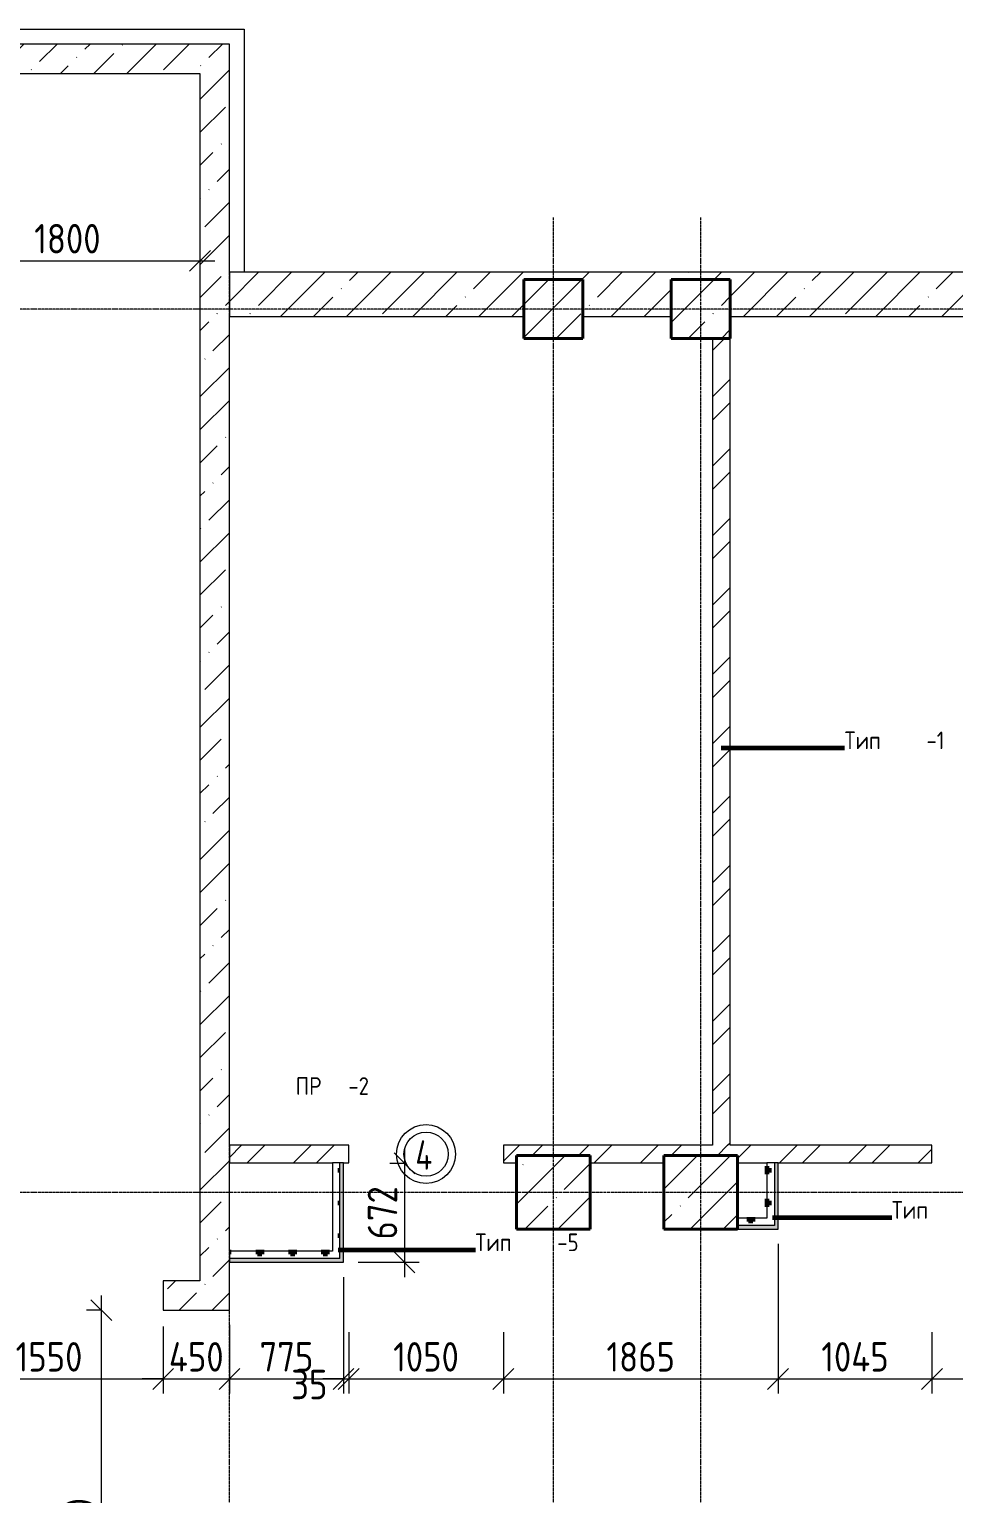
# Model space of a CAD drawing. Header units: millimetres. Extents: x -60946 to 138510, y -262288 to 24501.
# Drawn here: x 11241 to 17518, y 1358 to 11305 of the extents above; entities that cross this region are included whole.
import ezdxf

# ---------------------------------------------------------------- set-up
doc = ezdxf.new("R2010")
doc.units = ezdxf.units.MM
doc.linetypes.add('ADSK_Линия сетки', pattern=[25, 20, -2.5, 0, -2.5])
for name, color, linetype, lineweight in [('0) 1 вып перегородка', 7, 'Continuous', 60), ('2)Тип-5', 1, 'Continuous', 60), ('Марки', 7, 'Continuous', 20), ('Марки дверей', 7, 'Continuous', 20), ('Несущие колонны', 7, 'Continuous', 18), ('Оси', 7, 'Continuous', 9), ('Перекрытие', 7, 'Continuous', 18), ('Размеры', 7, 'Continuous', 9), ('Стены внутренние', 7, 'Continuous', 18), ('Стены наружные', 7, 'Continuous', 18), ('Стены штриховка', 7, 'Continuous', 9)]:
    doc.layers.add(name, color=color, linetype=linetype, lineweight=lineweight)
doc.styles.add('GOST Common_3', font='', dxfattribs={"width": 0.9, "height": 200})
doc.styles.add('GOST Common_9', font='', dxfattribs={"width": 0.9, "height": 120})
doc.styles.add('GOST Common_B', font='', dxfattribs={"width": 0.8, "height": 200})
doc.styles.get('GOST Common_3').set_extended_font_data('GOST Common')
doc.styles.get('GOST Common_9').set_extended_font_data('GOST Common')
doc.styles.get('GOST Common_B').set_extended_font_data('GOST Common', bold=True)
doc.dimstyles.new('ADSK_Основной_2_0', dxfattribs={"dimscale": 304.8, "dimtxt": 201.142999, "dimasz": 0.463911, "dimexe": 0.328084, "dimexo": 0.328084, "dimgap": 0.164042, "dimtad": 1, "dimdec": 3, "dimrnd": 0.001, "dimdsep": 46, "dimtxsty": 'GOST Common_3', "dimblk1": 'OBLIQUE', "dimblk2": 'OBLIQUE', "dimsah": 1, "dimcen": 0.09, "dimdle": 0.328084, "dimazin": 2, "dimtfac": 1, "dimtdec": 4, "dimtix": 1, "dimtmove": 0, "dimatfit": 3, "dimfxl": 1, "dimtvp": 1, "dimtolj": 1, "dimtzin": 0, "dimlwd": 20, "dimlwe": 20, "dimarcsym": 2})
doc.dimstyles.new('ADSK_Основной_2_0_1', dxfattribs={"dimscale": 304.8, "dimtxt": 201.142999, "dimasz": 0.463911, "dimexe": 0.328084, "dimexo": 0.328084, "dimgap": 0.164042, "dimtad": 1, "dimdec": 3, "dimrnd": 0.001, "dimdsep": 46, "dimtxsty": 'GOST Common_3', "dimblk1": 'OBLIQUE', "dimblk2": 'OBLIQUE', "dimsah": 1, "dimcen": 0.09, "dimdle": 0.328084, "dimazin": 2, "dimtfac": 1, "dimtdec": 4, "dimtix": 1, "dimtmove": 1, "dimatfit": 3, "dimfxl": 1, "dimtvp": 1, "dimtolj": 1, "dimtzin": 0, "dimlwd": 20, "dimlwe": 20, "dimarcsym": 2})
doc.dimstyles.new('ADSK_Основной_2_0_2', dxfattribs={"dimscale": 304.8, "dimtxt": 201.142999, "dimasz": 0.463911, "dimexe": 0.328084, "dimexo": 0.328084, "dimgap": 0.164042, "dimtad": 1, "dimdec": 3, "dimrnd": 0.001, "dimdsep": 46, "dimtxsty": 'GOST Common_3', "dimblk1": 'OBLIQUE', "dimblk2": 'OBLIQUE', "dimsah": 1, "dimcen": 0.09, "dimdle": 0.328084, "dimazin": 2, "dimtfac": 1, "dimtdec": 4, "dimtix": 1, "dimtmove": 0, "dimatfit": 3, "dimfxl": 1, "dimtvp": 1, "dimtolj": 1, "dimtzin": 0, "dimlwd": 20, "dimlwe": 20, "dimarcsym": 2})
pattern_1 = [(45, (0, 0), (84.1903, 308.6967), [396.875, -79.375, 3.353, -76.022])]
pattern_2 = [(45, (0, 0), (-224.5064, 224.5064), []), (45, (224.5, 0), (-224.5064, 224.5064), [396.875, -79.375, 3.353, -76.022])]
pattern_3 = [(45, (0, 0), (-235.7317, 235.7317), []), (45, (157.15, 0), (-235.7317, 235.7317), [])]
pattern_4 = [(0, (0, 0), (111.125, 111.125), [55.562, -166.687]), (90, (27.78, -27.78), (-111.125, 111.125), [55.562, -166.687])]

# ---------------------------------------------------------------- blocks, each defined once
blk = doc.blocks.new('ADSK_КолоннаЖБ_Прямоугольная - 500x500 мм-1807509-Кладочный план подвала')
at = {"layer": 'Несущие колонны', "lineweight": 40}
for p, q in [((-250, 250), (250, 250)), ((-250, -250), (-250, 250)), ((250, 250), (250, -250)), ((250, -250), (-250, -250))]:
    blk.add_line(p, q, dxfattribs=at)
blk = doc.blocks.new('ADSK_КолоннаЖБ_Прямоугольная - 400x400 мм-1809659-Кладочный план подвала')
at = {"layer": 'Несущие колонны', "lineweight": 40}
for p, q in [((-200, 200), (200, 200)), ((-200, -200), (-200, 200)), ((200, 200), (200, -200)), ((200, -200), (-200, -200))]:
    blk.add_line(p, q, dxfattribs=at)
blk = doc.blocks.new('М_двери1 - Марка экземпляра 2-3719212-Кладочный план подвала')
at = {"layer": 'Марки дверей'}
for radius in [2, 1.5]:
    blk.add_circle((0, 0), radius, dxfattribs=at)
blk = doc.blocks.new('_Oblique')
at = {"color": 0, "linetype": 'ByBlock', "lineweight": -2}
blk.add_line((-0.5, -0.5), (0.5, 0.5), dxfattribs=at)
blk = doc.blocks.new('DIMBLOCK317-Кладочный план подвала')
at = {"layer": 'Defpoints', "color": 0, "transparency": 16777216}
for p in [(10600, 2595), (12150, 2595), (12150, 2137.8)]:
    blk.add_point(p, dxfattribs=at)
at = {"layer": 'Размеры', "color": 0, "lineweight": 20, "transparency": 16777216}
for p, q in [((10600, 2495), (10600, 2037.8)), ((12150, 2495), (12150, 2037.8)), ((10500, 2137.8), (12250, 2137.8))]:
    blk.add_line(p, q, dxfattribs=at)
at = {"layer": 'Размеры', "color": 0, "lineweight": 20, "transparency": 16777216, "xscale": 141.4, "yscale": 141.4, "zscale": 141.4, "rotation": 180}
blk.add_blockref('_Oblique', (10600, 2137.8), dxfattribs=at)
at = {"layer": 'Размеры', "color": 0, "lineweight": 20, "transparency": 16777216, "xscale": 141.4, "yscale": 141.4, "zscale": 141.4}
blk.add_blockref('_Oblique', (12150, 2137.8), dxfattribs=at)
at = {"layer": 'Размеры', "color": 0, "lineweight": 9, "transparency": 16777216, "insert": (11375, 2287.8), "char_height": 200, "width": 560.473, "attachment_point": 5, "style": 'GOST Common_3'}
blk.add_mtext('\\A1;1550', dxfattribs=at)
blk = doc.blocks.new('DIMBLOCK318-Кладочный план подвала')
at = {"layer": 'Defpoints', "color": 0, "transparency": 16777216}
for p in [(12150, 2595), (12600, 2605), (12600, 2137.8)]:
    blk.add_point(p, dxfattribs=at)
at = {"layer": 'Размеры', "color": 0, "lineweight": 20, "transparency": 16777216}
for p, q in [((12150, 2495), (12150, 2037.8)), ((12600, 2505), (12600, 2037.8)), ((12150, 2137.8), (12008.6, 2137.8)), ((12150, 2137.8), (12600, 2137.8)), ((12600, 2137.8), (12741.4, 2137.8))]:
    blk.add_line(p, q, dxfattribs=at)
at = {"layer": 'Размеры', "color": 0, "lineweight": 20, "transparency": 16777216, "xscale": 141.4, "yscale": 141.4, "zscale": 141.4}
blk.add_blockref('_Oblique', (12150, 2137.8), dxfattribs=at)
at = {"layer": 'Размеры', "color": 0, "lineweight": 20, "transparency": 16777216, "xscale": 141.4, "yscale": 141.4, "zscale": 141.4, "rotation": 180}
blk.add_blockref('_Oblique', (12600, 2137.8), dxfattribs=at)
at = {"layer": 'Размеры', "color": 0, "lineweight": 9, "transparency": 16777216, "insert": (12375, 2287.8), "char_height": 200, "width": 474.561, "attachment_point": 5, "style": 'GOST Common_3'}
blk.add_mtext('\\A1;450', dxfattribs=at)
blk = doc.blocks.new('DIMBLOCK319-Кладочный план подвала')
at = {"layer": 'Defpoints', "color": 0, "transparency": 16777216}
for p in [(13375, 2930), (12600, 2605), (13375, 2137.8)]:
    blk.add_point(p, dxfattribs=at)
at = {"layer": 'Размеры', "color": 0, "lineweight": 20, "transparency": 16777216}
for p, q in [((13375, 2830), (13375, 2037.8)), ((12600, 2505), (12600, 2037.8)), ((12500, 2137.8), (13475, 2137.8))]:
    blk.add_line(p, q, dxfattribs=at)
at = {"layer": 'Размеры', "color": 0, "lineweight": 20, "transparency": 16777216, "xscale": 141.4, "yscale": 141.4, "zscale": 141.4, "rotation": 180}
blk.add_blockref('_Oblique', (12600, 2137.8), dxfattribs=at)
at = {"layer": 'Размеры', "color": 0, "lineweight": 20, "transparency": 16777216, "xscale": 141.4, "yscale": 141.4, "zscale": 141.4}
blk.add_blockref('_Oblique', (13375, 2137.8), dxfattribs=at)
at = {"layer": 'Размеры', "color": 0, "lineweight": 9, "transparency": 16777216, "insert": (12987.5, 2287.8), "char_height": 200, "width": 454.106, "attachment_point": 5, "style": 'GOST Common_3'}
blk.add_mtext('\\A1;775', dxfattribs=at)
blk = doc.blocks.new('DIMBLOCK320-Кладочный план подвала')
at = {"layer": 'Defpoints', "color": 0, "transparency": 16777216}
for p in [(13375, 2930), (13410, 2555), (13410, 2137.8)]:
    blk.add_point(p, dxfattribs=at)
at = {"layer": 'Размеры', "color": 0, "lineweight": 20, "transparency": 16777216}
for p, q in [((13375, 2830), (13375, 2037.8)), ((13410, 2455), (13410, 2037.8)), ((13375, 2137.8), (13233.6, 2137.8)), ((13375, 2137.8), (13410, 2137.8)), ((13410, 2137.8), (13551.4, 2137.8))]:
    blk.add_line(p, q, dxfattribs=at)
at = {"layer": 'Размеры', "color": 0, "lineweight": 20, "transparency": 16777216, "xscale": 141.4, "yscale": 141.4, "zscale": 141.4}
blk.add_blockref('_Oblique', (13375, 2137.8), dxfattribs=at)
at = {"layer": 'Размеры', "color": 0, "lineweight": 20, "transparency": 16777216, "xscale": 141.4, "yscale": 141.4, "zscale": 141.4, "rotation": 180}
blk.add_blockref('_Oblique', (13410, 2137.8), dxfattribs=at)
at = {"layer": 'Размеры', "color": 0, "lineweight": 9, "transparency": 16777216, "insert": (13019.7, 2199.6), "char_height": 200, "width": 302.737, "attachment_point": 1, "line_spacing_factor": 1.022761, "style": 'GOST Common_3'}
blk.add_mtext('\\A1;35', dxfattribs=at)
blk = doc.blocks.new('DIMBLOCK321-Кладочный план подвала')
at = {"layer": 'Defpoints', "color": 0, "transparency": 16777216}
for p in [(13410, 2555), (14460, 2555), (14460, 2137.8)]:
    blk.add_point(p, dxfattribs=at)
at = {"layer": 'Размеры', "color": 0, "lineweight": 20, "transparency": 16777216}
for p, q in [((13410, 2455), (13410, 2037.8)), ((14460, 2455), (14460, 2037.8)), ((13310, 2137.8), (14560, 2137.8))]:
    blk.add_line(p, q, dxfattribs=at)
at = {"layer": 'Размеры', "color": 0, "lineweight": 20, "transparency": 16777216, "xscale": 141.4, "yscale": 141.4, "zscale": 141.4, "rotation": 180}
blk.add_blockref('_Oblique', (13410, 2137.8), dxfattribs=at)
at = {"layer": 'Размеры', "color": 0, "lineweight": 20, "transparency": 16777216, "xscale": 141.4, "yscale": 141.4, "zscale": 141.4}
blk.add_blockref('_Oblique', (14460, 2137.8), dxfattribs=at)
at = {"layer": 'Размеры', "color": 0, "lineweight": 9, "transparency": 16777216, "insert": (13935, 2287.8), "char_height": 200, "width": 560.473, "attachment_point": 5, "style": 'GOST Common_3'}
blk.add_mtext('\\A1;1050', dxfattribs=at)
blk = doc.blocks.new('DIMBLOCK322-Кладочный план подвала')
at = {"layer": 'Defpoints', "color": 0, "transparency": 16777216}
for p in [(16325, 3155), (14460, 2555), (16325, 2137.8)]:
    blk.add_point(p, dxfattribs=at)
at = {"layer": 'Размеры', "color": 0, "lineweight": 20, "transparency": 16777216}
for p, q in [((16325, 3055), (16325, 2037.8)), ((14460, 2455), (14460, 2037.8)), ((14360, 2137.8), (16425, 2137.8))]:
    blk.add_line(p, q, dxfattribs=at)
at = {"layer": 'Размеры', "color": 0, "lineweight": 20, "transparency": 16777216, "xscale": 141.4, "yscale": 141.4, "zscale": 141.4, "rotation": 180}
blk.add_blockref('_Oblique', (14460, 2137.8), dxfattribs=at)
at = {"layer": 'Размеры', "color": 0, "lineweight": 20, "transparency": 16777216, "xscale": 141.4, "yscale": 141.4, "zscale": 141.4}
blk.add_blockref('_Oblique', (16325, 2137.8), dxfattribs=at)
at = {"layer": 'Размеры', "color": 0, "lineweight": 9, "transparency": 16777216, "insert": (15392.5, 2287.8), "char_height": 200, "width": 560.473, "attachment_point": 5, "style": 'GOST Common_3'}
blk.add_mtext('\\A1;1865', dxfattribs=at)
blk = doc.blocks.new('DIMBLOCK323-Кладочный план подвала')
at = {"layer": 'Defpoints', "color": 0, "transparency": 16777216}
for p in [(16325, 3155), (17370, 2555), (17370, 2137.8)]:
    blk.add_point(p, dxfattribs=at)
at = {"layer": 'Размеры', "color": 0, "lineweight": 20, "transparency": 16777216}
for p, q in [((16325, 3055), (16325, 2037.8)), ((17370, 2455), (17370, 2037.8)), ((16225, 2137.8), (17470, 2137.8))]:
    blk.add_line(p, q, dxfattribs=at)
at = {"layer": 'Размеры', "color": 0, "lineweight": 20, "transparency": 16777216, "xscale": 141.4, "yscale": 141.4, "zscale": 141.4, "rotation": 180}
blk.add_blockref('_Oblique', (16325, 2137.8), dxfattribs=at)
at = {"layer": 'Размеры', "color": 0, "lineweight": 20, "transparency": 16777216, "xscale": 141.4, "yscale": 141.4, "zscale": 141.4}
blk.add_blockref('_Oblique', (17370, 2137.8), dxfattribs=at)
at = {"layer": 'Размеры', "color": 0, "lineweight": 9, "transparency": 16777216, "insert": (16847.5, 2287.8), "char_height": 200, "width": 580.928, "attachment_point": 5, "style": 'GOST Common_3'}
blk.add_mtext('\\A1;1045', dxfattribs=at)
blk = doc.blocks.new('DIMBLOCK324-Кладочный план подвала')
at = {"layer": 'Defpoints', "color": 0, "transparency": 16777216}
for p in [(17370, 2555), (18420, 2555), (18420, 2137.8)]:
    blk.add_point(p, dxfattribs=at)
at = {"layer": 'Размеры', "color": 0, "lineweight": 20, "transparency": 16777216}
for p, q in [((17370, 2455), (17370, 2037.8)), ((18420, 2455), (18420, 2037.8)), ((17270, 2137.8), (18520, 2137.8))]:
    blk.add_line(p, q, dxfattribs=at)
at = {"layer": 'Размеры', "color": 0, "lineweight": 20, "transparency": 16777216, "xscale": 141.4, "yscale": 141.4, "zscale": 141.4, "rotation": 180}
blk.add_blockref('_Oblique', (17370, 2137.8), dxfattribs=at)
at = {"layer": 'Размеры', "color": 0, "lineweight": 20, "transparency": 16777216, "xscale": 141.4, "yscale": 141.4, "zscale": 141.4}
blk.add_blockref('_Oblique', (18420, 2137.8), dxfattribs=at)
at = {"layer": 'Размеры', "color": 0, "lineweight": 9, "transparency": 16777216, "insert": (17895, 2287.8), "char_height": 200, "width": 560.473, "attachment_point": 5, "style": 'GOST Common_3'}
blk.add_mtext('\\A1;1050', dxfattribs=at)
blk = doc.blocks.new('DIMBLOCK341-Кладочный план подвала')
at = {"layer": 'Defpoints', "color": 0, "transparency": 16777216}
for p in [(12400, 9832.6), (12400, 9732.6), (10600, 9505)]:
    blk.add_point(p, dxfattribs=at)
at = {"layer": 'Размеры', "color": 0, "lineweight": 20, "transparency": 16777216}
for p, q in [((10600, 9605), (10600, 9832.6)), ((10500, 9732.6), (12500, 9732.6)), ((12400, 9732.6), (12400, 9632.6))]:
    blk.add_line(p, q, dxfattribs=at)
at = {"layer": 'Размеры', "color": 0, "lineweight": 20, "transparency": 16777216, "xscale": 141.4, "yscale": 141.4, "zscale": 141.4, "rotation": 180}
blk.add_blockref('_Oblique', (10600, 9732.6), dxfattribs=at)
at = {"layer": 'Размеры', "color": 0, "lineweight": 20, "transparency": 16777216, "xscale": 141.4, "yscale": 141.4, "zscale": 141.4}
blk.add_blockref('_Oblique', (12400, 9732.6), dxfattribs=at)
at = {"layer": 'Размеры', "color": 0, "lineweight": 9, "transparency": 16777216, "insert": (11500, 9882.6), "char_height": 200, "width": 560.473, "attachment_point": 5, "style": 'GOST Common_3'}
blk.add_mtext('\\A1;1800', dxfattribs=at)
blk = doc.blocks.new('DIMBLOCK360-Кладочный план подвала')
at = {"layer": 'Defpoints', "color": 0, "transparency": 16777216}
for p in [(11830, 2605), (11245, -425), (11730, -425)]:
    blk.add_point(p, dxfattribs=at)
at = {"layer": 'Размеры', "color": 0, "lineweight": 20, "transparency": 16777216}
for p, q in [((11730, 2705), (11730, -525)), ((11730, 2605), (11630, 2605)), ((11345, -425), (11830, -425))]:
    blk.add_line(p, q, dxfattribs=at)
at = {"layer": 'Размеры', "color": 0, "lineweight": 20, "transparency": 16777216, "xscale": 141.4, "yscale": 141.4, "zscale": 141.4}
for p, rotation in [((11730, 2605), 90), ((11730, -425), 270)]:
    blk.add_blockref('_Oblique', p, dxfattribs=dict(at, rotation=rotation))
at = {"layer": 'Размеры', "color": 0, "lineweight": 9, "transparency": 16777216, "insert": (11580, 1090), "char_height": 200, "width": 605.475, "attachment_point": 5, "rotation": 90, "style": 'GOST Common_3'}
blk.add_mtext('\\A1;3030', dxfattribs=at)
blk = doc.blocks.new('DIMBLOCK519-Кладочный план подвала')
at = {"layer": 'Defpoints', "color": 0, "transparency": 16777216}
for p in [(13889.3, 3602), (13375, 2930), (13789.3, 2930)]:
    blk.add_point(p, dxfattribs=at)
at = {"layer": 'Размеры', "color": 0, "lineweight": 20, "transparency": 16777216}
for p, q in [((13789.3, 3702), (13789.3, 2830)), ((13789.3, 3602), (13689.3, 3602)), ((13475, 2930), (13889.3, 2930))]:
    blk.add_line(p, q, dxfattribs=at)
at = {"layer": 'Размеры', "color": 0, "lineweight": 20, "transparency": 16777216, "xscale": 141.4, "yscale": 141.4, "zscale": 141.4}
for p, rotation in [((13789.3, 3602), 90), ((13789.3, 2930), 270)]:
    blk.add_blockref('_Oblique', p, dxfattribs=dict(at, rotation=rotation))
at = {"layer": 'Размеры', "color": 0, "lineweight": 9, "transparency": 16777216, "insert": (13639.3, 3266), "char_height": 200, "width": 454.106, "attachment_point": 5, "rotation": 90, "style": 'GOST Common_3'}
blk.add_mtext('\\A1;672', dxfattribs=at)

msp = doc.modelspace()

# ---------------------------------------------------------------- hatches: boundary and pattern name
at = {"layer": '2)Тип-5', "true_color": 0xd50000}
h = msp.add_hatch(dxfattribs=at)
h.set_pattern_fill('FP_4', color=12, style=0, pattern_type=2)
h.set_pattern_definition(pattern_4)
h.paths.add_polyline_path([(13350, 3004.969), (13350, 3604.969), (13300, 3604.969), (13300, 3004.969)])
for points in [[(13375, 2954.969), (13375, 3604.969), (13350, 3604.969), (13350, 2954.969)], [(16325, 3179.969), (16325, 3604.969), (16300, 3604.969), (16300, 3179.969)], [(16050, 3154.969), (16325, 3154.969), (16325, 3179.969), (16050, 3179.969)], [(12600, 2929.969), (13375, 2929.969), (13375, 2954.969), (12600, 2954.969)]]:
    msp.add_hatch(color=12, dxfattribs=at).paths.add_polyline_path(points)
h = msp.add_hatch(dxfattribs=at)
h.set_pattern_fill('FP_4', color=12, style=0, pattern_type=2)
h.set_pattern_definition(pattern_4)
h.paths.add_polyline_path([(16300, 3229.969), (16300, 3604.969), (16250, 3604.969), (16250, 3229.969)])
h = msp.add_hatch(dxfattribs=at)
h.set_pattern_fill('FP_4', color=12, style=0, pattern_type=2)
h.set_pattern_definition(pattern_4)
h.paths.add_polyline_path([(16050, 3179.969), (16300, 3179.969), (16300, 3229.969), (16050, 3229.969)])
h = msp.add_hatch(dxfattribs=at)
h.set_pattern_fill('FP_4', color=12, style=0, pattern_type=2)
h.set_pattern_definition(pattern_4)
h.paths.add_polyline_path([(12600, 2954.969), (13350, 2954.969), (13350, 3004.969), (12600, 3004.969)])
at = {"layer": 'Несущие колонны', "lineweight": 9}
h = msp.add_hatch(dxfattribs=at)
h.set_pattern_fill('FP_3', color=256, style=0, pattern_type=2)
h.set_pattern_definition(pattern_2)
h.paths.add_polyline_path([(15000, 9204.969), (15000, 9604.969), (14600, 9604.969), (14600, 9204.969), (14734.5688, 9204.969)])
h = msp.add_hatch(dxfattribs=at)
h.set_pattern_fill('FP_3', color=256, style=0, pattern_type=2)
h.set_pattern_definition(pattern_2)
h.paths.add_polyline_path([(16000, 9204.969), (16000, 9604.969), (15600, 9604.969), (15600, 9204.969)])
h = msp.add_hatch(dxfattribs=at)
h.set_pattern_fill('FP_3', color=256, style=0, pattern_type=2)
h.set_pattern_definition(pattern_2)
h.paths.add_polyline_path([(15050, 3154.969), (15050, 3654.969), (14550, 3654.969), (14550, 3154.969), (14734.5688, 3154.969)])
h = msp.add_hatch(dxfattribs=at)
h.set_pattern_fill('FP_3', color=256, style=0, pattern_type=2)
h.set_pattern_definition(pattern_2)
h.paths.add_polyline_path([(15550, 3154.969), (16050, 3154.969), (16050, 3654.969), (15550, 3654.969), (15550, 3604.969)])
at = {"layer": 'Стены внутренние', "lineweight": 9}
h = msp.add_hatch(dxfattribs=at)
h.set_pattern_fill('FP_3', color=256, style=0, pattern_type=2)
h.set_pattern_definition(pattern_2)
h.paths.add_polyline_path([(41913.8613, 9354.969), (42000, 9354.969), (42000, 9654.969), (12600, 9654.969), (12600, 9354.969), (14600, 9354.969), (14600, 9604.969), (15000, 9604.969), (15000, 9354.969), (15600, 9354.969), (15600, 9604.969), (16000, 9604.969), (16000, 9354.969), (21600, 9354.969), (21600, 9604.969), (22000, 9604.969), (22000, 9354.969), (27600, 9354.969), (27600, 9604.969), (28000, 9604.969), (28000, 9354.969), (39600, 9354.969), (39600, 9604.969), (40000, 9604.969), (40000, 9354.969), (41900, 9354.969)])
h = msp.add_hatch(dxfattribs=at)
h.set_pattern_fill('FP_2', color=256, style=0, pattern_type=2)
h.set_pattern_definition(pattern_3)
h.paths.add_polyline_path([(16000, 3724.969), (16000, 9204.969), (15880, 9204.969), (15880, 3724.969)])
h = msp.add_hatch(dxfattribs=at)
h.set_pattern_fill('FP_2', color=256, style=0, pattern_type=2)
h.set_pattern_definition(pattern_3)
h.paths.add_polyline_path([(41913.8613, 3604.969), (42000, 3604.969), (42000, 3724.969), (41100, 3724.969), (41100, 3604.969)])
h.paths.add_polyline_path([(39195.932, 3604.969), (39550, 3604.969), (39550, 3654.969), (40050, 3654.969), (40050, 3604.969), (40200, 3604.969), (40200, 3724.969), (39085, 3724.969), (39085, 3604.969)])
h.paths.add_polyline_path([(37885, 3604.969), (37885, 3724.969), (30495, 3724.969), (30495, 3604.969), (33550, 3604.969), (33550, 3654.969), (34050, 3654.969), (34050, 3604.969), (36478.0028, 3604.969)])
h.paths.add_polyline_path([(29295, 3604.969), (29295, 3724.969), (25015, 3724.969), (25015, 3604.969), (28325, 3604.969)])
h.paths.add_polyline_path([(23815, 3604.969), (23815, 3724.969), (21040, 3724.969), (21040, 3604.969), (21550, 3604.969), (21550, 3654.969), (22050, 3654.969), (22050, 3604.969), (22888.3565, 3604.969)])
h.paths.add_polyline_path([(19990, 3604.969), (19990, 3724.969), (18420, 3724.969), (18420, 3604.969)])
h.paths.add_polyline_path([(17370, 3604.969), (17370, 3724.969), (14460, 3724.969), (14460, 3604.969), (14550, 3604.969), (14550, 3654.969), (15050, 3654.969), (15050, 3604.969), (15550, 3604.969), (15550, 3654.969), (16050, 3654.969), (16050, 3604.969), (16325, 3604.969)])
h.paths.add_polyline_path([(13375, 3604.969), (13410, 3604.969), (13410, 3724.969), (12600, 3724.969), (12600, 3604.969), (13350, 3604.969)])
at = {"layer": 'Стены наружные', "lineweight": 9}
h = msp.add_hatch(dxfattribs=at)
h.set_pattern_fill('FP_1', color=256, style=0, pattern_type=2)
h.set_pattern_definition(pattern_1)
h.paths.add_polyline_path([(12400, 11004.969), (12600, 11004.969), (12600, 11204.969), (8800, 11204.969), (8800, 11004.969), (9298.7103, 11004.969)])
h = msp.add_hatch(dxfattribs=at)
h.set_pattern_fill('FP_1', color=256, style=0, pattern_type=2)
h.set_pattern_definition(pattern_1)
h.paths.add_polyline_path([(12600, 2804.969), (12600, 11004.969), (12400, 11004.969), (12400, 2804.969)])
h = msp.add_hatch(dxfattribs=at)
h.set_pattern_fill('FP_1', color=256, style=0, pattern_type=2)
h.set_pattern_definition(pattern_1)
h.paths.add_polyline_path([(12600, 2604.969), (12600, 2804.969), (12150, 2804.969), (12150, 2604.969)])
h.paths.add_polyline_path([(10600, 2604.969), (10600, 2804.969), (9000, 2804.969), (9000, 2604.969), (9298.7103, 2604.969)])

# ---------------------------------------------------------------- linework, layer by layer
at = {"layer": '0) 1 вып перегородка'}
for p, q in [((15940, 6424.2535), (16777.1574, 6424.2535)), ((16287.5, 3234.8987), (17098.1574, 3234.8987)), ((13337.5, 3014.7415), (14270.352, 3014.7415))]:
    msp.add_line(p, q, dxfattribs=at)
at = {"layer": 'Несущие колонны', "lineweight": 9}
for p, q in [((14600, 9354.969), (14600, 9204.969)), ((15000, 9204.969), (15000, 9354.969)), ((15600, 9354.969), (15600, 9204.969)), ((16000, 9204.969), (16000, 9354.969)), ((14600, 9204.969), (15000, 9204.969)), ((15600, 9204.969), (16000, 9204.969)), ((15050, 3654.969), (14550, 3654.969)), ((14550, 3654.969), (14550, 3604.969)), ((14550, 3604.969), (14550, 3154.969)), ((15050, 3604.969), (15050, 3654.969)), ((15050, 3154.969), (15050, 3604.969)), ((16050, 3654.969), (15550, 3654.969)), ((15550, 3654.969), (15550, 3604.969)), ((15550, 3604.969), (15550, 3154.969)), ((16050, 3604.969), (16050, 3654.969)), ((16050, 3154.969), (16050, 3604.969)), ((14550, 3154.969), (15050, 3154.969)), ((15550, 3154.969), (16050, 3154.969))]:
    msp.add_line(p, q, dxfattribs=at)
at = {"layer": 'Оси', "linetype": 'ADSK_Линия сетки', "lineweight": 5}
for p, q in [((12600, -10973.8823), (12600, 10027.4451)), ((14800, -10973.8823), (14800, 10027.4451)), ((15800, -10973.8823), (15800, 10027.4451)), ((62221.372, 9404.969), (-25240.0967, 9404.969)), ((62221.372, 3404.969), (-25240.0967, 3404.969))]:
    msp.add_line(p, q, dxfattribs=at)
at = {"layer": 'Перекрытие'}
for p, q in [((8700, 11304.969), (12700, 11304.969)), ((12700, 11304.969), (12700, 9654.969)), ((12600, 9354.969), (14600, 9354.969)), ((15000, 9354.969), (15600, 9354.969)), ((16000, 9354.969), (21600, 9354.969))]:
    msp.add_line(p, q, dxfattribs=at)
at = {"layer": 'Стены внутренние', "lineweight": 5}
for p, q in [((42000, 9654.969), (12600, 9654.969)), ((12600, 9354.969), (14600, 9354.969)), ((15000, 9354.969), (15600, 9354.969)), ((16000, 9354.969), (21600, 9354.969)), ((15880, 9204.969), (15880, 3724.969)), ((16000, 9204.969), (15880, 9204.969)), ((16000, 3724.969), (16000, 9204.969)), ((13410, 3724.969), (12600, 3724.969)), ((13410, 3604.969), (13410, 3724.969)), ((15880, 3724.969), (14460, 3724.969)), ((14460, 3724.969), (14460, 3604.969)), ((17370, 3724.969), (16000, 3724.969)), ((17370, 3604.969), (17370, 3724.969)), ((12600, 3604.969), (13300, 3604.969)), ((13300, 3604.969), (13300, 3004.969)), ((13375, 3604.969), (13410, 3604.969)), ((13375, 2929.969), (13375, 3604.969)), ((14460, 3604.969), (14550, 3604.969)), ((14550, 3604.969), (14550, 3654.969)), ((14550, 3654.969), (15050, 3654.969)), ((15050, 3654.969), (15050, 3604.969)), ((15050, 3604.969), (15550, 3604.969)), ((15550, 3604.969), (15550, 3654.969)), ((15550, 3654.969), (16050, 3654.969)), ((16050, 3654.969), (16050, 3604.969)), ((16050, 3604.969), (16250, 3604.969)), ((16250, 3604.969), (16250, 3229.969)), ((16325, 3604.969), (17370, 3604.969)), ((16325, 3154.969), (16325, 3604.969)), ((16250, 3229.969), (16050, 3229.969)), ((16050, 3229.969), (16050, 3154.969)), ((16050, 3154.969), (16325, 3154.969)), ((13300, 3004.969), (12600, 3004.969)), ((12600, 2929.969), (13375, 2929.969))]:
    msp.add_line(p, q, dxfattribs=at)
at = {"layer": 'Стены наружные', "lineweight": 9}
for p, q in [((12600, 11204.969), (8800, 11204.969)), ((12600, 9654.969), (12600, 11204.969)), ((9000, 11004.969), (12400, 11004.969)), ((12400, 11004.969), (12400, 2804.969)), ((12600, 3724.969), (12600, 9354.969)), ((12600, 3004.969), (12600, 3604.969)), ((12600, 2604.969), (12600, 2929.969)), ((12400, 2804.969), (12150, 2804.969)), ((12150, 2804.969), (12150, 2604.969)), ((12150, 2604.969), (12600, 2604.969))]:
    msp.add_line(p, q, dxfattribs=at)
at = {"layer": 'Стены штриховка', "lineweight": 9}
for p, q in [((12600, 9654.969), (12600, 9354.969)), ((12600, 3724.969), (12600, 3604.969)), ((13375, 3604.969), (13300, 3604.969)), ((13350, 2954.969), (13350, 3604.969)), ((16325, 3604.969), (16250, 3604.969)), ((16300, 3604.969), (16300, 3179.969)), ((16300, 3179.969), (16050, 3179.969)), ((12600, 3004.969), (12600, 2929.969)), ((13350, 2954.969), (12600, 2954.969))]:
    msp.add_line(p, q, dxfattribs=at)

# ---------------------------------------------------------------- block references
at = {"layer": 'Марки дверей', "xscale": 99.99999999999993, "yscale": 99.99999999999993, "zscale": 99.99999999999993}
msp.add_blockref('М_двери1 - Марка экземпляра 2-3719212-Кладочный план подвала', (13935, 3664.969), dxfattribs=at)
at = {"layer": 'Несущие колонны', "lineweight": 40, "rotation": 89.9999999999999}
for name, p in [('ADSK_КолоннаЖБ_Прямоугольная - 400x400 мм-1809659-Кладочный план подвала', (14800, 9404.969)), ('ADSK_КолоннаЖБ_Прямоугольная - 400x400 мм-1809659-Кладочный план подвала', (15800, 9404.969)), ('ADSK_КолоннаЖБ_Прямоугольная - 500x500 мм-1807509-Кладочный план подвала', (14800, 3404.969)), ('ADSK_КолоннаЖБ_Прямоугольная - 500x500 мм-1807509-Кладочный план подвала', (15800, 3404.969))]:
    msp.add_blockref(name, p, dxfattribs=at)

# ---------------------------------------------------------------- texts
at = {"layer": '0) 1 вып перегородка', "color": 116, "lineweight": 9, "true_color": 0x008040, "char_height": 120, "attachment_point": 1, "style": 'GOST Common_9'}
for s, insert, width in [('Тип', (16777.1574, 6535.1806), 673.4175), ('-1', (17332.7824, 6535.1806), 368.77625), ('Тип', (17098.1574, 3345.8258), 673.4175), ('Тип', (14270.352, 3125.6686), 673.4175), ('-5', (14825.977, 3125.6686), 432.91125)]:
    msp.add_mtext(s, dxfattribs=dict(at, insert=insert, width=width))
at = {"layer": 'Марки', "lineweight": 9, "char_height": 120, "attachment_point": 1, "style": 'GOST Common_9'}
for s, insert, width in [('ПР', (13050.1, 4187.3961), 432.91125), ('-2', (13407.2875, 4187.3961), 389.620125)]:
    msp.add_mtext(s, dxfattribs=dict(at, insert=insert, width=width))
at = {"layer": 'Марки дверей', "lineweight": 5, "insert": (13862.9426, 3758.6279), "char_height": 200, "width": 166.751, "attachment_point": 1, "style": 'GOST Common_B'}
msp.add_mtext('\\fGOST Common|b1|i0|c204|p34|;\\W.8;4', dxfattribs=at)

# ---------------------------------------------------------------- dimensions: what is measured, and where the dimension line sits
at = {"layer": 'Размеры', "lineweight": 9}
for base, p1, p2, dimstyle, override, picture, middle in [((12400, 9732.6189), (10600, 9504.969), (12400, 9832.6038), 'ADSK_Основной_2_0_2', {"dimpost": '<>', "dimfxl": 1829.574974}, 'DIMBLOCK341-Кладочный план подвала', (11500, 9882.6189)), ((16325, 2137.8165), (14460, 2554.969), (16325, 3154.969), 'ADSK_Основной_2_0_2', {"dimpost": '<>', "dimfxl": 1959.138841}, 'DIMBLOCK322-Кладочный план подвала', (15392.5, 2287.8165)), ((17370, 2137.8165), (16325, 3154.969), (17370, 2554.969), 'ADSK_Основной_2_0_2', {"dimpost": '<>', "dimfxl": 1205}, 'DIMBLOCK323-Кладочный план подвала', (16847.5, 2287.8165)), ((13375, 2137.8165), (12600, 2604.969), (13375, 2929.969), 'ADSK_Основной_2_0', {"dimpost": '<>', "dimfxl": 840.386816}, 'DIMBLOCK319-Кладочный план подвала', (12987.5, 2287.8165)), ((12150, 2137.8165), (10600, 2594.969), (12150, 2594.969), 'ADSK_Основной_2_0', {"dimpost": '<>', "dimfxl": 1550}, 'DIMBLOCK317-Кладочный план подвала', (11375, 2287.8165)), ((12600, 2137.8165), (12150, 2594.969), (12600, 2604.969), 'ADSK_Основной_2_0', {"dimpost": '<>', "dimfxl": 450.111097}, 'DIMBLOCK318-Кладочный план подвала', (12375, 2287.8165)), ((14460, 2137.8165), (13410, 2554.969), (14460, 2554.969), 'ADSK_Основной_2_0', {"dimpost": '<>', "dimfxl": 1050}, 'DIMBLOCK321-Кладочный план подвала', (13935, 2287.8165)), ((18420, 2137.8165), (17370, 2554.969), (18420, 2554.969), 'ADSK_Основной_2_0_2', {"dimpost": '<>', "dimfxl": 1050}, 'DIMBLOCK324-Кладочный план подвала', (17895, 2287.8165))]:
    dim = msp.add_linear_dim(base=base, p1=p1, p2=p2, dimstyle=dimstyle, override=override, dxfattribs=at)
    dim.commit()
    dim.dimension.update_dxf_attribs({"geometry": picture, "text_midpoint": middle})
for base, p1, p2, override, picture, middle in [((13789.3329, 2929.969), (13889.3178, 3601.969), (13375, 2929.969), {"dimpost": '<>', "dimfxl": 846.230956}, 'DIMBLOCK519-Кладочный план подвала', (13639.3329, 3265.969)), ((11730.0217, -425.031), (11830.0066, 2604.969), (11245, -425.031), {"dimpost": '<>', "dimfxl": 3085.957346}, 'DIMBLOCK360-Кладочный план подвала', (11580.0217, 1089.969))]:
    dim = msp.add_linear_dim(base=base, p1=p1, p2=p2, angle=90, dimstyle='ADSK_Основной_2_0_2', override=override, dxfattribs=at)
    dim.commit()
    dim.dimension.update_dxf_attribs({"geometry": picture, "text_midpoint": middle})
dim = msp.add_linear_dim(base=(13410, 2137.8165), p1=(13375, 2929.969), p2=(13410, 2554.969), dimstyle='ADSK_Основной_2_0_1', override={"dimpost": '<>', "dimfxl": 376.629792}, dxfattribs=at)
dim.commit()
dim.dimension.update_dxf_attribs({"geometry": 'DIMBLOCK320-Кладочный план подвала', "text_midpoint": (13171.049, 1882.8914), "dimtype": 160})

doc.saveas('drawing.dxf')
